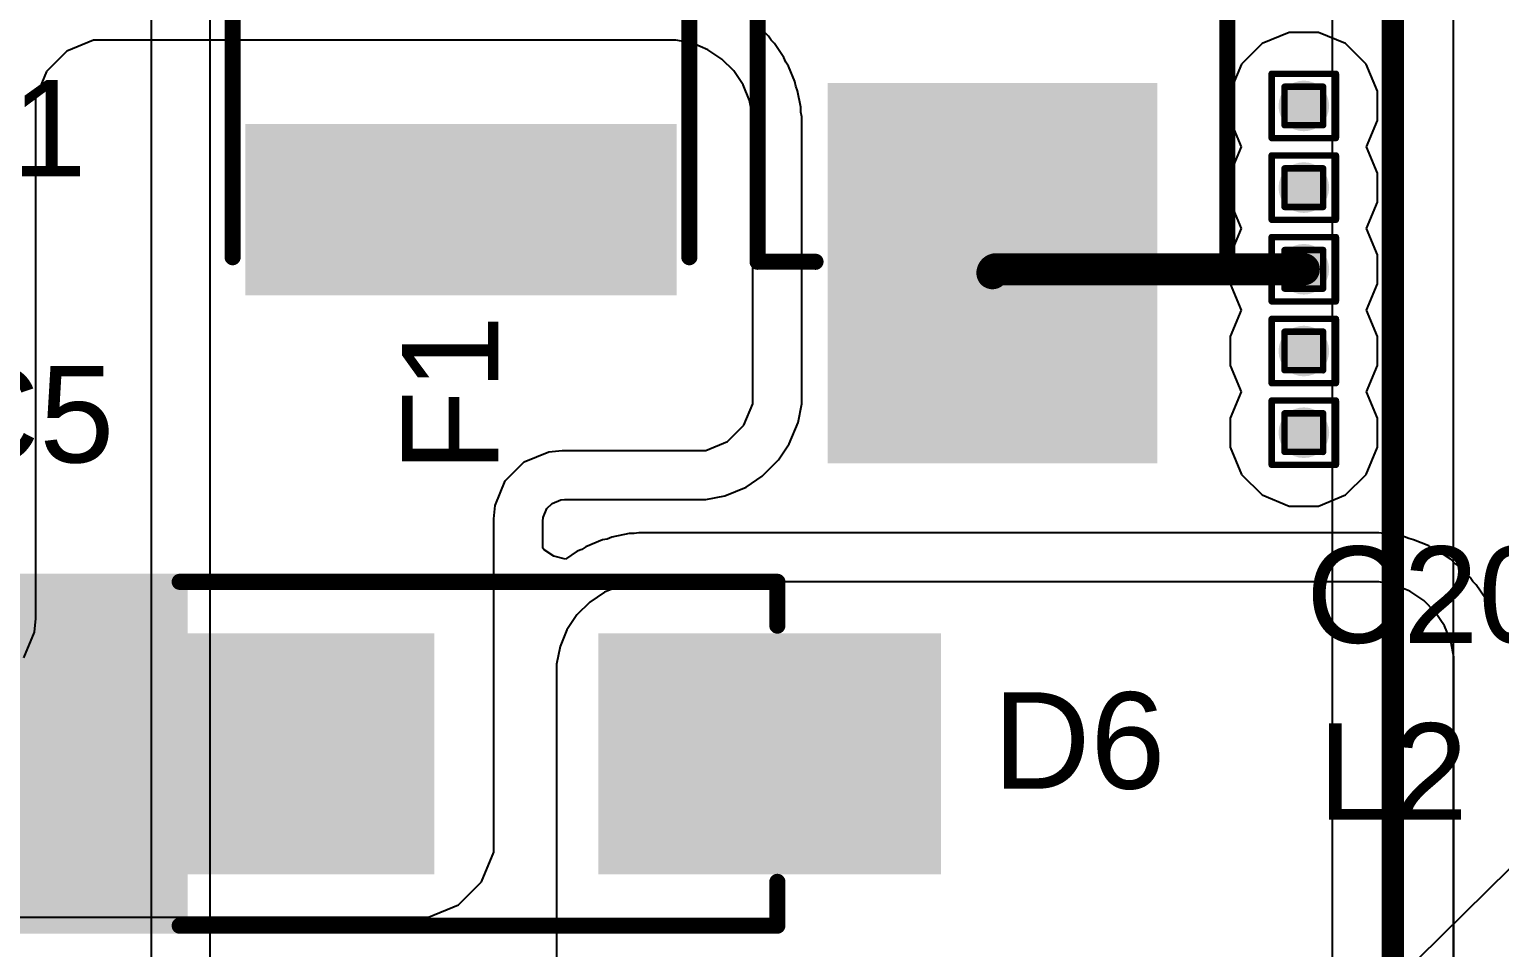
# Model space of a CAD drawing. Header units: inches. Extents: x -12 to 5357, y -8 to 5291.
# Drawn here: x 8.72 to 20.32, y 26.98 to 34.23 of the extents above; entities that cross this region are included whole.
import ezdxf

# ---------------------------------------------------------------- set-up
doc = ezdxf.new("R2010")
doc.units = ezdxf.units.IN
for name, color, linetype in [('Bottom Layer', 5, 'Continuous'), ('Drill Drawing', 1, 'Continuous'), ('Ground', 16, 'Continuous'), ('Power', 76, 'Continuous'), ('Top Layer', 1, 'Continuous'), ('Top Overlay', 2, 'Continuous'), ('Top Paste', 8, 'Continuous'), ('Top Solder', 216, 'Continuous'), ('Via Holes', 16, 'Continuous')]:
    doc.layers.add(name, color=color, linetype=linetype)
doc.styles.add('Arial', font='', dxfattribs={"height": 0.2})
doc.styles.get('Arial').set_extended_font_data('Arial')

# ---------------------------------------------------------------- blocks, each defined once
blk = doc.blocks.new('SMB__10')
at = {"layer": 'Top Layer'}
for points in [[(-3.7, -1.2), (-3.7, 1.2), (-0.9, 1.2), (-0.9, -1.2)], [(0.9, -1.2), (0.9, 1.2), (3.7, 1.2), (3.7, -1.2)]]:
    blk.add_hatch(color=1, dxfattribs=at).paths.add_polyline_path(points)
at = {"layer": 'Top Overlay'}
for points in [[(2.593, 1.245), (4.828, 1.245), (4.828, 1.905), (2.593, 1.905)], [(3.734, -1.65), (4.826, -1.65), (4.826, 1.347), (3.734, 1.347)], [(2.591, -1.906), (4.826, -1.906), (4.826, -1.246), (2.591, -1.246)]]:
    blk.add_hatch(color=2, dxfattribs=at).paths.add_polyline_path(points)
at = {"layer": 'Top Paste'}
for points in [[(-3.7, -1.2), (-3.7, 1.2), (-0.9, 1.2), (-0.9, -1.2)], [(0.9, -1.2), (0.9, 1.2), (3.7, 1.2), (3.7, -1.2)]]:
    blk.add_hatch(color=8, dxfattribs=at).paths.add_polyline_path(points)
at = {"layer": 'Top Solder'}
for points in [[(-3.802, -1.302), (-3.802, 1.302), (-0.798, 1.302), (-0.798, -1.302)], [(0.798, -1.302), (0.798, 1.302), (3.802, 1.302), (3.802, -1.302)]]:
    blk.add_hatch(color=216, dxfattribs=at).paths.add_polyline_path(points)
at = {"layer": 'Top Overlay'}
for points in [[(-2.21, 1.854, 0.127, 0.127, 0), (2.591, 1.854, 0.127, 0.127, 0)], [(-2.21, 1.854, 0.127, 0.127, 0), (-2.21, 1.397, 0.127, 0.127, 0)], [(-2.21, -1.397, 0.127, 0.127, 0), (-2.21, -1.854, 0.127, 0.127, 0)], [(-2.21, -1.854, 0.127, 0.127, 0), (2.591, -1.854, 0.127, 0.127, 0)]]:
    blk.add_lwpolyline(points, format="xyseb", dxfattribs=at)
for points in [[(-2.242, 1.854, 0.0635, 0.0635, 1), (-2.178, 1.854, 0.0635, 0.0635, 1)], [(-2.242, 1.854, 0.0635, 0.0635, 1), (-2.178, 1.854, 0.0635, 0.0635, 1)], [(2.559, 1.854, 0.0635, 0.0635, 1), (2.623, 1.854, 0.0635, 0.0635, 1)], [(-2.242, 1.397, 0.0635, 0.0635, 1), (-2.178, 1.397, 0.0635, 0.0635, 1)], [(-2.242, -1.397, 0.0635, 0.0635, 1), (-2.178, -1.397, 0.0635, 0.0635, 1)], [(-2.242, -1.854, 0.0635, 0.0635, 1), (-2.178, -1.854, 0.0635, 0.0635, 1)], [(-2.242, -1.854, 0.0635, 0.0635, 1), (-2.178, -1.854, 0.0635, 0.0635, 1)], [(2.559, -1.854, 0.0635, 0.0635, 1), (2.623, -1.854, 0.0635, 0.0635, 1)]]:
    blk.add_lwpolyline(points, format="xyseb", close=True, dxfattribs=at)
blk = doc.blocks.new('14_VSON__4_3__20')
at = {"layer": 'Top Solder'}
blk.add_line((-0.868, -2.278), (-5350.816, -5279.07), dxfattribs=at)
blk = doc.blocks.new('FUSE_1210_76')
at = {"layer": 'Top Layer'}
for points in [[(-1.915, 1.6), (-0.765, 1.6), (-0.765, -1.6), (-1.915, -1.6)], [(0.765, 1.6), (1.915, 1.6), (1.915, -1.6), (0.765, -1.6)]]:
    blk.add_hatch(color=1, dxfattribs=at).paths.add_polyline_path(points)
at = {"layer": 'Top Paste'}
for points in [[(-1.915, 1.6), (-0.765, 1.6), (-0.765, -1.6), (-1.915, -1.6)], [(0.765, 1.6), (1.915, 1.6), (1.915, -1.6), (0.765, -1.6)]]:
    blk.add_hatch(color=8, dxfattribs=at).paths.add_polyline_path(points)
at = {"layer": 'Top Solder'}
for points in [[(-2.017, 1.702), (-0.663, 1.702), (-0.663, -1.702), (-2.017, -1.702)], [(0.663, 1.702), (2.017, 1.702), (2.017, -1.702), (0.663, -1.702)]]:
    blk.add_hatch(color=216, dxfattribs=at).paths.add_polyline_path(points)
at = {"layer": 'Top Overlay'}
for points in [[(-1.715, 1.803, 0.127, 0.127, 0), (1.715, 1.803, 0.127, 0.127, 0)], [(-1.715, -1.803, 0.127, 0.127, 0), (1.715, -1.803, 0.127, 0.127, 0)]]:
    blk.add_lwpolyline(points, format="xyseb", dxfattribs=at)
for points in [[(-1.747, 1.803, 0.0635, 0.0635, 1), (-1.683, 1.803, 0.0635, 0.0635, 1)], [(1.683, 1.803, 0.0635, 0.0635, 1), (1.747, 1.803, 0.0635, 0.0635, 1)], [(-1.747, -1.803, 0.0635, 0.0635, 1), (-1.683, -1.803, 0.0635, 0.0635, 1)], [(1.683, -1.803, 0.0635, 0.0635, 1), (1.747, -1.803, 0.0635, 0.0635, 1)]]:
    blk.add_lwpolyline(points, format="xyseb", close=True, dxfattribs=at)
blk = doc.blocks.new('SMA_78')
at = {"layer": 'Top Layer'}
for points in [[(-3.25, 0.85), (-0.75, 0.85), (-0.75, -0.85), (-3.25, -0.85)], [(0.75, 0.85), (3.25, 0.85), (3.25, -0.85), (0.75, -0.85)]]:
    blk.add_hatch(color=1, dxfattribs=at).paths.add_polyline_path(points)
at = {"layer": 'Top Overlay'}
for points in [[(-4.445, -1.422), (-3.278, -1.422), (-3.278, 1.422), (-4.445, 1.422)], [(-3.3, 0.924), (-2.596, 0.924), (-2.596, 1.422), (-3.3, 1.422)], [(-3.3, -1.422), (-2.596, -1.422), (-2.596, -0.924), (-3.3, -0.924)]]:
    blk.add_hatch(color=2, dxfattribs=at).paths.add_polyline_path(points)
at = {"layer": 'Top Paste'}
for points in [[(-3.25, 0.85), (-0.75, 0.85), (-0.75, -0.85), (-3.25, -0.85)], [(0.75, 0.85), (3.25, 0.85), (3.25, -0.85), (0.75, -0.85)]]:
    blk.add_hatch(color=8, dxfattribs=at).paths.add_polyline_path(points)
at = {"layer": 'Top Solder'}
for points in [[(-3.352, 0.952), (-0.648, 0.952), (-0.648, -0.952), (-3.352, -0.952)], [(0.648, 0.952), (3.352, 0.952), (3.352, -0.952), (0.648, -0.952)]]:
    blk.add_hatch(color=216, dxfattribs=at).paths.add_polyline_path(points)
at = {"layer": 'Top Overlay'}
for points in [[(-2.658, 1.358, 0.127, 0.127, 0), (2.061, 1.358, 0.127, 0.127, 0)], [(2.061, 1.012, 0.127, 0.127, 0), (2.061, 1.358, 0.127, 0.127, 0)], [(2.061, -1.358, 0.127, 0.127, 0), (2.061, -1.012, 0.127, 0.127, 0)], [(-2.658, -1.358, 0.127, 0.127, 0), (2.061, -1.358, 0.127, 0.127, 0)]]:
    blk.add_lwpolyline(points, format="xyseb", dxfattribs=at)
for points in [[(-2.69, 1.358, 0.0635, 0.0635, 1), (-2.626, 1.358, 0.0635, 0.0635, 1)], [(2.029, 1.358, 0.0635, 0.0635, 1), (2.093, 1.358, 0.0635, 0.0635, 1)], [(2.029, 1.358, 0.0635, 0.0635, 1), (2.093, 1.358, 0.0635, 0.0635, 1)], [(2.029, 1.012, 0.0635, 0.0635, 1), (2.093, 1.012, 0.0635, 0.0635, 1)], [(2.029, -1.012, 0.0635, 0.0635, 1), (2.093, -1.012, 0.0635, 0.0635, 1)], [(-2.69, -1.358, 0.0635, 0.0635, 1), (-2.626, -1.358, 0.0635, 0.0635, 1)], [(2.029, -1.358, 0.0635, 0.0635, 1), (2.093, -1.358, 0.0635, 0.0635, 1)], [(2.029, -1.358, 0.0635, 0.0635, 1), (2.093, -1.358, 0.0635, 0.0635, 1)]]:
    blk.add_lwpolyline(points, format="xyseb", close=True, dxfattribs=at)

msp = doc.modelspace()

# ---------------------------------------------------------------- hatches: boundary and pattern name
at = {"layer": 'Bottom Layer'}
h = msp.add_hatch(color=5, dxfattribs=at)
edge = h.paths.add_edge_path()
edge.add_arc((18.779, 33.629), 0.2, 0, 360)
h = msp.add_hatch(color=5, dxfattribs=at)
edge = h.paths.add_edge_path()
edge.add_arc((18.779, 32.984), 0.2, 0, 360)
h = msp.add_hatch(color=5, dxfattribs=at)
edge = h.paths.add_edge_path()
edge.add_arc((18.779, 32.339), 0.2, 0, 360)
h = msp.add_hatch(color=5, dxfattribs=at)
edge = h.paths.add_edge_path()
edge.add_arc((18.779, 31.693), 0.2, 0, 360)
h = msp.add_hatch(color=5, dxfattribs=at)
edge = h.paths.add_edge_path()
edge.add_arc((18.779, 31.048), 0.2, 0, 360)
at = {"layer": 'Ground'}
h = msp.add_hatch(color=16, dxfattribs=at)
edge = h.paths.add_edge_path()
edge.add_arc((18.779, 33.629), 0.2, 0, 360)
h = msp.add_hatch(color=16, dxfattribs=at)
edge = h.paths.add_edge_path()
edge.add_arc((18.779, 32.984), 0.2, 0, 360)
h = msp.add_hatch(color=16, dxfattribs=at)
edge = h.paths.add_edge_path()
edge.add_arc((18.779, 32.339), 0.2, 0, 360)
h = msp.add_hatch(color=16, dxfattribs=at)
edge = h.paths.add_edge_path()
edge.add_arc((18.779, 31.693), 0.2, 0, 360)
h = msp.add_hatch(color=16, dxfattribs=at)
edge = h.paths.add_edge_path()
edge.add_arc((18.779, 31.048), 0.2, 0, 360)
at = {"layer": 'Power'}
h = msp.add_hatch(color=76, dxfattribs=at)
edge = h.paths.add_edge_path()
edge.add_arc((18.779, 33.629), 0.2, 0, 360)
h = msp.add_hatch(color=76, dxfattribs=at)
edge = h.paths.add_edge_path()
edge.add_arc((18.779, 32.984), 0.2, 0, 360)
h = msp.add_hatch(color=76, dxfattribs=at)
edge = h.paths.add_edge_path()
edge.add_arc((18.779, 32.339), 0.2, 0, 360)
h = msp.add_hatch(color=76, dxfattribs=at)
edge = h.paths.add_edge_path()
edge.add_arc((18.779, 31.693), 0.2, 0, 360)
h = msp.add_hatch(color=76, dxfattribs=at)
edge = h.paths.add_edge_path()
edge.add_arc((18.779, 31.048), 0.2, 0, 360)
at = {"layer": 'Top Layer'}
h = msp.add_hatch(color=1, dxfattribs=at)
edge = h.paths.add_edge_path()
edge.add_arc((18.779, 33.629), 0.2, 0, 360)
h = msp.add_hatch(color=1, dxfattribs=at)
edge = h.paths.add_edge_path()
edge.add_arc((18.779, 32.984), 0.2, 0, 360)
h = msp.add_hatch(color=1, dxfattribs=at)
edge = h.paths.add_edge_path()
edge.add_arc((18.779, 32.339), 0.2, 0, 360)
h = msp.add_hatch(color=1, dxfattribs=at)
edge = h.paths.add_edge_path()
edge.add_arc((18.779, 31.693), 0.2, 0, 360)
h = msp.add_hatch(color=1, dxfattribs=at)
edge = h.paths.add_edge_path()
edge.add_arc((18.779, 31.048), 0.2, 0, 360)
at = {"layer": 'Via Holes'}
h = msp.add_hatch(color=7, dxfattribs=at)
edge = h.paths.add_edge_path()
edge.add_arc((18.779, 33.629), 0.1, 0, 360)
h = msp.add_hatch(color=7, dxfattribs=at)
edge = h.paths.add_edge_path()
edge.add_arc((18.779, 32.984), 0.1, 0, 360)
h = msp.add_hatch(color=7, dxfattribs=at)
edge = h.paths.add_edge_path()
edge.add_arc((18.779, 32.339), 0.1, 0, 360)
h = msp.add_hatch(color=7, dxfattribs=at)
edge = h.paths.add_edge_path()
edge.add_arc((18.779, 31.693), 0.1, 0, 360)
h = msp.add_hatch(color=7, dxfattribs=at)
edge = h.paths.add_edge_path()
edge.add_arc((18.779, 31.048), 0.1, 0, 360)

# ---------------------------------------------------------------- linework, layer by layer
at = {"layer": 'Bottom Layer'}
for p, q in [((19.003, 49.396), (19.003, 23.514)), ((19.961, 23.631), (19.961, 49.396))]:
    msp.add_line(p, q, dxfattribs=at)
msp.add_lwpolyline([(19.482, 23.514, 0.178, 0.178, 0), (19.482, 49.396, 0.178, 0.178, 0)], format="xyseb", dxfattribs=at)
at = {"layer": 'Drill Drawing'}
for points in [[(18.525, 33.883, 0.0508, 0.0508, 0), (19.033, 33.883, 0.0508, 0.0508, 0)], [(18.525, 33.375, 0.0508, 0.0508, 0), (18.525, 33.883, 0.0508, 0.0508, 0)], [(19.033, 33.375, 0.0508, 0.0508, 0), (19.033, 33.883, 0.0508, 0.0508, 0)], [(18.626, 33.781, 0.0508, 0.0508, 0), (18.931, 33.781, 0.0508, 0.0508, 0)], [(18.626, 33.477, 0.0508, 0.0508, 0), (18.626, 33.781, 0.0508, 0.0508, 0)], [(18.931, 33.477, 0.0508, 0.0508, 0), (18.931, 33.781, 0.0508, 0.0508, 0)], [(18.626, 33.477, 0.0508, 0.0508, 0), (18.931, 33.477, 0.0508, 0.0508, 0)], [(18.525, 33.375, 0.0508, 0.0508, 0), (19.033, 33.375, 0.0508, 0.0508, 0)], [(18.525, 33.238, 0.0508, 0.0508, 0), (19.033, 33.238, 0.0508, 0.0508, 0)], [(18.525, 32.73, 0.0508, 0.0508, 0), (18.525, 33.238, 0.0508, 0.0508, 0)], [(19.033, 32.73, 0.0508, 0.0508, 0), (19.033, 33.238, 0.0508, 0.0508, 0)], [(18.626, 33.136, 0.0508, 0.0508, 0), (18.931, 33.136, 0.0508, 0.0508, 0)], [(18.626, 32.831, 0.0508, 0.0508, 0), (18.626, 33.136, 0.0508, 0.0508, 0)], [(18.931, 32.831, 0.0508, 0.0508, 0), (18.931, 33.136, 0.0508, 0.0508, 0)], [(18.626, 32.831, 0.0508, 0.0508, 0), (18.931, 32.831, 0.0508, 0.0508, 0)], [(18.525, 32.73, 0.0508, 0.0508, 0), (19.033, 32.73, 0.0508, 0.0508, 0)], [(18.525, 32.593, 0.0508, 0.0508, 0), (19.033, 32.593, 0.0508, 0.0508, 0)], [(18.525, 32.085, 0.0508, 0.0508, 0), (18.525, 32.593, 0.0508, 0.0508, 0)], [(18.626, 32.491, 0.0508, 0.0508, 0), (18.931, 32.491, 0.0508, 0.0508, 0)], [(18.626, 32.186, 0.0508, 0.0508, 0), (18.626, 32.491, 0.0508, 0.0508, 0)], [(18.931, 32.186, 0.0508, 0.0508, 0), (18.931, 32.491, 0.0508, 0.0508, 0)], [(19.033, 32.085, 0.0508, 0.0508, 0), (19.033, 32.593, 0.0508, 0.0508, 0)], [(18.626, 32.186, 0.0508, 0.0508, 0), (18.931, 32.186, 0.0508, 0.0508, 0)], [(18.525, 32.085, 0.0508, 0.0508, 0), (19.033, 32.085, 0.0508, 0.0508, 0)], [(18.525, 31.947, 0.0508, 0.0508, 0), (19.033, 31.947, 0.0508, 0.0508, 0)], [(18.525, 31.439, 0.0508, 0.0508, 0), (18.525, 31.947, 0.0508, 0.0508, 0)], [(19.033, 31.439, 0.0508, 0.0508, 0), (19.033, 31.947, 0.0508, 0.0508, 0)], [(18.626, 31.846, 0.0508, 0.0508, 0), (18.931, 31.846, 0.0508, 0.0508, 0)], [(18.626, 31.541, 0.0508, 0.0508, 0), (18.626, 31.846, 0.0508, 0.0508, 0)], [(18.931, 31.541, 0.0508, 0.0508, 0), (18.931, 31.846, 0.0508, 0.0508, 0)], [(18.525, 31.439, 0.0508, 0.0508, 0), (19.033, 31.439, 0.0508, 0.0508, 0)], [(18.626, 31.541, 0.0508, 0.0508, 0), (18.931, 31.541, 0.0508, 0.0508, 0)], [(18.525, 31.302, 0.0508, 0.0508, 0), (19.033, 31.302, 0.0508, 0.0508, 0)], [(18.525, 30.794, 0.0508, 0.0508, 0), (18.525, 31.302, 0.0508, 0.0508, 0)], [(18.626, 31.201, 0.0508, 0.0508, 0), (18.931, 31.201, 0.0508, 0.0508, 0)], [(18.626, 30.896, 0.0508, 0.0508, 0), (18.626, 31.201, 0.0508, 0.0508, 0)], [(18.931, 30.896, 0.0508, 0.0508, 0), (18.931, 31.201, 0.0508, 0.0508, 0)], [(19.033, 30.794, 0.0508, 0.0508, 0), (19.033, 31.302, 0.0508, 0.0508, 0)], [(18.626, 30.896, 0.0508, 0.0508, 0), (18.931, 30.896, 0.0508, 0.0508, 0)], [(18.525, 30.794, 0.0508, 0.0508, 0), (19.033, 30.794, 0.0508, 0.0508, 0)]]:
    msp.add_lwpolyline(points, format="xyseb", dxfattribs=at)
for points in [[(18.512, 33.883, 0.0254, 0.0254, 1), (18.537, 33.883, 0.0254, 0.0254, 1)], [(18.512, 33.883, 0.0254, 0.0254, 1), (18.537, 33.883, 0.0254, 0.0254, 1)], [(19.02, 33.883, 0.0254, 0.0254, 1), (19.045, 33.883, 0.0254, 0.0254, 1)], [(19.02, 33.883, 0.0254, 0.0254, 1), (19.045, 33.883, 0.0254, 0.0254, 1)], [(18.614, 33.781, 0.0254, 0.0254, 1), (18.639, 33.781, 0.0254, 0.0254, 1)], [(18.614, 33.781, 0.0254, 0.0254, 1), (18.639, 33.781, 0.0254, 0.0254, 1)], [(18.918, 33.781, 0.0254, 0.0254, 1), (18.944, 33.781, 0.0254, 0.0254, 1)], [(18.918, 33.781, 0.0254, 0.0254, 1), (18.944, 33.781, 0.0254, 0.0254, 1)], [(18.614, 33.477, 0.0254, 0.0254, 1), (18.639, 33.477, 0.0254, 0.0254, 1)], [(18.614, 33.477, 0.0254, 0.0254, 1), (18.639, 33.477, 0.0254, 0.0254, 1)], [(18.918, 33.477, 0.0254, 0.0254, 1), (18.944, 33.477, 0.0254, 0.0254, 1)], [(18.918, 33.477, 0.0254, 0.0254, 1), (18.944, 33.477, 0.0254, 0.0254, 1)], [(18.512, 33.375, 0.0254, 0.0254, 1), (18.537, 33.375, 0.0254, 0.0254, 1)], [(18.512, 33.375, 0.0254, 0.0254, 1), (18.537, 33.375, 0.0254, 0.0254, 1)], [(19.02, 33.375, 0.0254, 0.0254, 1), (19.045, 33.375, 0.0254, 0.0254, 1)], [(19.02, 33.375, 0.0254, 0.0254, 1), (19.045, 33.375, 0.0254, 0.0254, 1)], [(18.512, 33.238, 0.0254, 0.0254, 1), (18.537, 33.238, 0.0254, 0.0254, 1)], [(18.512, 33.238, 0.0254, 0.0254, 1), (18.537, 33.238, 0.0254, 0.0254, 1)], [(19.02, 33.238, 0.0254, 0.0254, 1), (19.045, 33.238, 0.0254, 0.0254, 1)], [(19.02, 33.238, 0.0254, 0.0254, 1), (19.045, 33.238, 0.0254, 0.0254, 1)], [(18.614, 33.136, 0.0254, 0.0254, 1), (18.639, 33.136, 0.0254, 0.0254, 1)], [(18.614, 33.136, 0.0254, 0.0254, 1), (18.639, 33.136, 0.0254, 0.0254, 1)], [(18.918, 33.136, 0.0254, 0.0254, 1), (18.944, 33.136, 0.0254, 0.0254, 1)], [(18.918, 33.136, 0.0254, 0.0254, 1), (18.944, 33.136, 0.0254, 0.0254, 1)], [(18.614, 32.831, 0.0254, 0.0254, 1), (18.639, 32.831, 0.0254, 0.0254, 1)], [(18.614, 32.831, 0.0254, 0.0254, 1), (18.639, 32.831, 0.0254, 0.0254, 1)], [(18.918, 32.831, 0.0254, 0.0254, 1), (18.944, 32.831, 0.0254, 0.0254, 1)], [(18.918, 32.831, 0.0254, 0.0254, 1), (18.944, 32.831, 0.0254, 0.0254, 1)], [(18.512, 32.73, 0.0254, 0.0254, 1), (18.537, 32.73, 0.0254, 0.0254, 1)], [(18.512, 32.73, 0.0254, 0.0254, 1), (18.537, 32.73, 0.0254, 0.0254, 1)], [(19.02, 32.73, 0.0254, 0.0254, 1), (19.045, 32.73, 0.0254, 0.0254, 1)], [(19.02, 32.73, 0.0254, 0.0254, 1), (19.045, 32.73, 0.0254, 0.0254, 1)], [(18.512, 32.593, 0.0254, 0.0254, 1), (18.537, 32.593, 0.0254, 0.0254, 1)], [(18.512, 32.593, 0.0254, 0.0254, 1), (18.537, 32.593, 0.0254, 0.0254, 1)], [(18.614, 32.491, 0.0254, 0.0254, 1), (18.639, 32.491, 0.0254, 0.0254, 1)], [(18.614, 32.491, 0.0254, 0.0254, 1), (18.639, 32.491, 0.0254, 0.0254, 1)], [(18.918, 32.491, 0.0254, 0.0254, 1), (18.944, 32.491, 0.0254, 0.0254, 1)], [(18.918, 32.491, 0.0254, 0.0254, 1), (18.944, 32.491, 0.0254, 0.0254, 1)], [(19.02, 32.593, 0.0254, 0.0254, 1), (19.045, 32.593, 0.0254, 0.0254, 1)], [(19.02, 32.593, 0.0254, 0.0254, 1), (19.045, 32.593, 0.0254, 0.0254, 1)], [(18.614, 32.186, 0.0254, 0.0254, 1), (18.639, 32.186, 0.0254, 0.0254, 1)], [(18.614, 32.186, 0.0254, 0.0254, 1), (18.639, 32.186, 0.0254, 0.0254, 1)], [(18.918, 32.186, 0.0254, 0.0254, 1), (18.944, 32.186, 0.0254, 0.0254, 1)], [(18.918, 32.186, 0.0254, 0.0254, 1), (18.944, 32.186, 0.0254, 0.0254, 1)], [(18.512, 32.085, 0.0254, 0.0254, 1), (18.537, 32.085, 0.0254, 0.0254, 1)], [(18.512, 32.085, 0.0254, 0.0254, 1), (18.537, 32.085, 0.0254, 0.0254, 1)], [(19.02, 32.085, 0.0254, 0.0254, 1), (19.045, 32.085, 0.0254, 0.0254, 1)], [(19.02, 32.085, 0.0254, 0.0254, 1), (19.045, 32.085, 0.0254, 0.0254, 1)], [(18.512, 31.947, 0.0254, 0.0254, 1), (18.537, 31.947, 0.0254, 0.0254, 1)], [(18.512, 31.947, 0.0254, 0.0254, 1), (18.537, 31.947, 0.0254, 0.0254, 1)], [(19.02, 31.947, 0.0254, 0.0254, 1), (19.045, 31.947, 0.0254, 0.0254, 1)], [(19.02, 31.947, 0.0254, 0.0254, 1), (19.045, 31.947, 0.0254, 0.0254, 1)], [(18.614, 31.846, 0.0254, 0.0254, 1), (18.639, 31.846, 0.0254, 0.0254, 1)], [(18.614, 31.846, 0.0254, 0.0254, 1), (18.639, 31.846, 0.0254, 0.0254, 1)], [(18.918, 31.846, 0.0254, 0.0254, 1), (18.944, 31.846, 0.0254, 0.0254, 1)], [(18.918, 31.846, 0.0254, 0.0254, 1), (18.944, 31.846, 0.0254, 0.0254, 1)], [(18.512, 31.439, 0.0254, 0.0254, 1), (18.537, 31.439, 0.0254, 0.0254, 1)], [(18.512, 31.439, 0.0254, 0.0254, 1), (18.537, 31.439, 0.0254, 0.0254, 1)], [(18.614, 31.541, 0.0254, 0.0254, 1), (18.639, 31.541, 0.0254, 0.0254, 1)], [(18.614, 31.541, 0.0254, 0.0254, 1), (18.639, 31.541, 0.0254, 0.0254, 1)], [(18.918, 31.541, 0.0254, 0.0254, 1), (18.944, 31.541, 0.0254, 0.0254, 1)], [(18.918, 31.541, 0.0254, 0.0254, 1), (18.944, 31.541, 0.0254, 0.0254, 1)], [(19.02, 31.439, 0.0254, 0.0254, 1), (19.045, 31.439, 0.0254, 0.0254, 1)], [(19.02, 31.439, 0.0254, 0.0254, 1), (19.045, 31.439, 0.0254, 0.0254, 1)], [(18.512, 31.302, 0.0254, 0.0254, 1), (18.537, 31.302, 0.0254, 0.0254, 1)], [(18.512, 31.302, 0.0254, 0.0254, 1), (18.537, 31.302, 0.0254, 0.0254, 1)], [(18.614, 31.201, 0.0254, 0.0254, 1), (18.639, 31.201, 0.0254, 0.0254, 1)], [(18.614, 31.201, 0.0254, 0.0254, 1), (18.639, 31.201, 0.0254, 0.0254, 1)], [(18.918, 31.201, 0.0254, 0.0254, 1), (18.944, 31.201, 0.0254, 0.0254, 1)], [(18.918, 31.201, 0.0254, 0.0254, 1), (18.944, 31.201, 0.0254, 0.0254, 1)], [(19.02, 31.302, 0.0254, 0.0254, 1), (19.045, 31.302, 0.0254, 0.0254, 1)], [(19.02, 31.302, 0.0254, 0.0254, 1), (19.045, 31.302, 0.0254, 0.0254, 1)], [(18.614, 30.896, 0.0254, 0.0254, 1), (18.639, 30.896, 0.0254, 0.0254, 1)], [(18.614, 30.896, 0.0254, 0.0254, 1), (18.639, 30.896, 0.0254, 0.0254, 1)], [(18.918, 30.896, 0.0254, 0.0254, 1), (18.944, 30.896, 0.0254, 0.0254, 1)], [(18.918, 30.896, 0.0254, 0.0254, 1), (18.944, 30.896, 0.0254, 0.0254, 1)], [(18.512, 30.794, 0.0254, 0.0254, 1), (18.537, 30.794, 0.0254, 0.0254, 1)], [(18.512, 30.794, 0.0254, 0.0254, 1), (18.537, 30.794, 0.0254, 0.0254, 1)], [(19.02, 30.794, 0.0254, 0.0254, 1), (19.045, 30.794, 0.0254, 0.0254, 1)], [(19.02, 30.794, 0.0254, 0.0254, 1), (19.045, 30.794, 0.0254, 0.0254, 1)]]:
    msp.add_lwpolyline(points, format="xyseb", close=True, dxfattribs=at)
at = {"layer": 'Power'}
for p, q in [((10.143, 21.516), (10.143, 36.579)), ((9.677, 36.082), (9.677, 15.87)), ((18.663, 34.21), (18.45, 34.122)), ((18.894, 34.21), (18.663, 34.21)), ((19.108, 34.122), (18.894, 34.21)), ((18.45, 34.122), (18.286, 33.958)), ((19.271, 33.958), (19.108, 34.122)), ((18.286, 33.958), (18.198, 33.745)), ((19.36, 33.745), (19.271, 33.958)), ((18.198, 33.745), (18.198, 33.513)), ((19.36, 33.513), (19.36, 33.745)), ((18.198, 33.513), (18.284, 33.306)), ((19.274, 33.306), (19.36, 33.513)), ((18.284, 33.306), (18.198, 33.099)), ((19.36, 33.099), (19.274, 33.306)), ((18.198, 33.099), (18.198, 32.868)), ((19.36, 32.868), (19.36, 33.099)), ((18.198, 32.868), (18.284, 32.661)), ((19.274, 32.661), (19.36, 32.868)), ((18.284, 32.661), (18.198, 32.454)), ((19.36, 32.454), (19.274, 32.661)), ((18.198, 32.454), (18.198, 32.223)), ((19.36, 32.223), (19.36, 32.454)), ((18.198, 32.223), (18.284, 32.016)), ((19.274, 32.016), (19.36, 32.223)), ((18.284, 32.016), (18.198, 31.809)), ((19.36, 31.809), (19.274, 32.016)), ((18.198, 31.809), (18.198, 31.578)), ((19.36, 31.578), (19.36, 31.809)), ((18.198, 31.578), (18.284, 31.371)), ((19.274, 31.371), (19.36, 31.578)), ((18.284, 31.371), (18.198, 31.164)), ((19.36, 31.164), (19.274, 31.371)), ((18.198, 31.164), (18.198, 30.933)), ((19.36, 30.933), (19.36, 31.164)), ((18.198, 30.933), (18.286, 30.719)), ((19.271, 30.719), (19.36, 30.933)), ((18.286, 30.719), (18.45, 30.556)), ((19.108, 30.556), (19.271, 30.719)), ((18.45, 30.556), (18.663, 30.467)), ((18.894, 30.467), (19.108, 30.556)), ((18.663, 30.467), (18.894, 30.467))]:
    msp.add_line(p, q, dxfattribs=at)
at = {"layer": 'Top Layer'}
for p, q in [((14.552, 34.18), (14.458, 34.274)), ((9.223, 34.149), (9.013, 34.062)), ((9.337, 34.149), (9.223, 34.149)), ((13.755, 34.149), (9.337, 34.149)), ((13.821, 34.149), (13.755, 34.149)), ((13.755, 34.149), (13.755, 34.149)), ((13.951, 34.124), (13.821, 34.149)), ((14.573, 34.149), (14.552, 34.18)), ((14.6, 34.122), (14.573, 34.149)), ((9.013, 34.062), (8.852, 33.902)), ((14.073, 34.073), (13.951, 34.124)), ((14.184, 33.999), (14.073, 34.073)), ((14.674, 34.011), (14.6, 34.122)), ((8.852, 33.902), (8.765, 33.691)), ((14.277, 33.906), (14.184, 33.999)), ((14.351, 33.796), (14.277, 33.906)), ((14.688, 33.976), (14.674, 34.011)), ((14.71, 33.944), (14.688, 33.976)), ((14.76, 33.822), (14.71, 33.944)), ((14.401, 33.673), (14.351, 33.796)), ((14.768, 33.784), (14.76, 33.822)), ((14.782, 33.749), (14.768, 33.784)), ((8.765, 33.691), (8.765, 33.578)), ((14.427, 33.543), (14.401, 33.673)), ((14.808, 33.619), (14.782, 33.749)), ((8.765, 33.578), (8.765, 33.578)), ((8.765, 33.578), (8.765, 29.581)), ((14.808, 33.581), (14.808, 33.619)), ((14.816, 33.543), (14.808, 33.581)), ((14.427, 33.477), (14.427, 33.543)), ((14.427, 31.369), (14.427, 33.477)), ((14.816, 33.477), (14.816, 33.543)), ((14.816, 31.369), (14.816, 33.477)), ((14.427, 31.277), (14.427, 31.369)), ((14.427, 31.369), (14.427, 31.369)), ((14.816, 31.277), (14.816, 31.369)), ((14.816, 31.369), (14.816, 31.369)), ((14.357, 31.108), (14.427, 31.277)), ((14.786, 31.129), (14.816, 31.277)), ((14.716, 30.959), (14.786, 31.129)), ((14.227, 30.978), (14.357, 31.108)), ((12.623, 30.817), (12.818, 30.898)), ((12.818, 30.898), (12.923, 30.908)), ((12.923, 30.908), (12.923, 30.908)), ((12.923, 30.908), (13.966, 30.908)), ((13.966, 30.908), (14.058, 30.908)), ((14.058, 30.908), (14.227, 30.978)), ((14.632, 30.833), (14.716, 30.959)), ((12.474, 30.668), (12.623, 30.817)), ((14.502, 30.704), (14.632, 30.833)), ((12.393, 30.473), (12.474, 30.668)), ((14.376, 30.619), (14.502, 30.704)), ((14.058, 30.52), (14.207, 30.549)), ((14.207, 30.549), (14.376, 30.619)), ((12.383, 30.368), (12.393, 30.473)), ((12.774, 30.378), (12.803, 30.448)), ((12.803, 30.448), (12.843, 30.488)), ((12.843, 30.488), (12.913, 30.517)), ((12.913, 30.517), (12.942, 30.52)), ((12.942, 30.52), (14.058, 30.52)), ((12.383, 27.863), (12.383, 30.368)), ((12.771, 30.348), (12.774, 30.378)), ((12.771, 30.135), (12.771, 30.348)), ((13.241, 30.201), (13.109, 30.147)), ((13.278, 30.208), (13.241, 30.201)), ((13.314, 30.223), (13.278, 30.208)), ((13.453, 30.251), (13.314, 30.223)), ((13.491, 30.251), (13.453, 30.251)), ((13.529, 30.258), (13.491, 30.251)), ((13.6, 30.258), (13.529, 30.258)), ((19.305, 30.258), (13.6, 30.258)), ((19.37, 30.258), (19.305, 30.258)), ((19.305, 30.258), (19.305, 30.258)), ((19.407, 30.251), (19.37, 30.258)), ((19.445, 30.251), (19.407, 30.251)), ((19.573, 30.225), (19.445, 30.251)), ((19.608, 30.211), (19.573, 30.225)), ((19.646, 30.203), (19.608, 30.211)), ((19.766, 30.154), (19.646, 30.203)), ((12.782, 30.124), (12.771, 30.135)), ((12.858, 30.074), (12.782, 30.124)), ((12.949, 30.048), (12.858, 30.074)), ((13.042, 30.111), (12.949, 30.048)), ((13.077, 30.125), (13.042, 30.111)), ((13.109, 30.147), (13.077, 30.125)), ((19.798, 30.132), (19.766, 30.154)), ((19.833, 30.118), (19.798, 30.132)), ((19.941, 30.046), (19.833, 30.118)), ((19.968, 30.018), (19.941, 30.046)), ((20, 29.997), (19.968, 30.018)), ((20.092, 29.905), (20, 29.997)), ((13.389, 29.842), (13.258, 29.788)), ((13.529, 29.87), (13.389, 29.842)), ((13.6, 29.87), (13.529, 29.87)), ((19.305, 29.87), (13.6, 29.87)), ((19.37, 29.87), (19.305, 29.87)), ((19.305, 29.87), (19.305, 29.87)), ((19.497, 29.844), (19.37, 29.87)), ((19.617, 29.795), (19.497, 29.844)), ((20.113, 29.873), (20.092, 29.905)), ((20.14, 29.846), (20.113, 29.873)), ((20.212, 29.738), (20.14, 29.846)), ((13.258, 29.788), (13.14, 29.709)), ((19.725, 29.723), (19.617, 29.795)), ((19.817, 29.631), (19.725, 29.723)), ((20.227, 29.703), (20.212, 29.738)), ((13.039, 29.608), (12.96, 29.49)), ((13.14, 29.709), (13.039, 29.608)), ((19.889, 29.523), (19.817, 29.631)), ((20.248, 29.671), (20.227, 29.703)), ((20.298, 29.551), (20.248, 29.671)), ((8.765, 29.581), (8.754, 29.472)), ((12.96, 29.49), (12.906, 29.358)), ((19.939, 29.402), (19.889, 29.523)), ((20.305, 29.514), (20.298, 29.551)), ((20.32, 29.478), (20.305, 29.514)), ((8.754, 29.472), (8.671, 29.27)), ((19.964, 29.275), (19.939, 29.402)), ((20.482, 29.446), (20.32, 29.478)), ((12.906, 29.358), (12.878, 29.219)), ((19.964, 29.21), (19.964, 29.275)), ((12.878, 29.219), (12.878, 29.148)), ((12.878, 29.148), (12.878, 29.148)), ((12.878, 29.148), (12.878, 25.899)), ((19.964, 10.436), (19.964, 29.21)), ((12.383, 27.735), (12.383, 27.863)), ((12.383, 27.863), (12.383, 27.863)), ((12.285, 27.499), (12.383, 27.735)), ((12.104, 27.318), (12.285, 27.499)), ((11.867, 27.22), (12.104, 27.318)), ((7.867, 27.22), (11.74, 27.22)), ((11.74, 27.22), (11.867, 27.22))]:
    msp.add_line(p, q, dxfattribs=at)
for points in [[(16.32, 32.308, 0.254, 0.254, -0.414214), (16.351, 32.339, 0.254, 0.254, 0)], [(16.351, 32.339, 0.254, 0.254, 0), (18.779, 32.339, 0.254, 0.254, 0)]]:
    msp.add_lwpolyline(points, format="xyseb", dxfattribs=at)
for points in [[(16.257, 32.308, 0.127, 0.127, 1), (16.384, 32.308, 0.127, 0.127, 1)], [(16.287, 32.339, 0.127, 0.127, 1), (16.414, 32.339, 0.127, 0.127, 1)], [(16.287, 32.339, 0.127, 0.127, 1), (16.414, 32.339, 0.127, 0.127, 1)], [(18.715, 32.339, 0.127, 0.127, 1), (18.842, 32.339, 0.127, 0.127, 1)]]:
    msp.add_lwpolyline(points, format="xyseb", close=True, dxfattribs=at)

# ---------------------------------------------------------------- block references
for name, p, rotation in [('14_VSON__4_3__20', (6.397, 12.368), 180), ('SMB__10', (16.32, 34.608), 90), ('FUSE_1210_76', (12.124, 34.149), 90)]:
    msp.add_blockref(name, p, dxfattribs=dict(rotation=rotation))
msp.add_blockref('SMA_78', (12.561, 28.512))

# ---------------------------------------------------------------- texts
at = {"layer": 'Top Overlay', "style": 'Arial'}
for s, p in [('TP1', (7.217, 33.073)), ('C5', (8.026, 30.813)), ('C20', (18.796, 29.388)), ('D6', (16.325, 28.236)), ('L2', (18.89, 27.991))]:
    msp.add_text(s, height=0.762, dxfattribs=at).set_placement(p)
msp.add_text('F1', height=0.762, rotation=90, dxfattribs=at).set_placement((12.42, 30.734))

doc.saveas('drawing.dxf')
